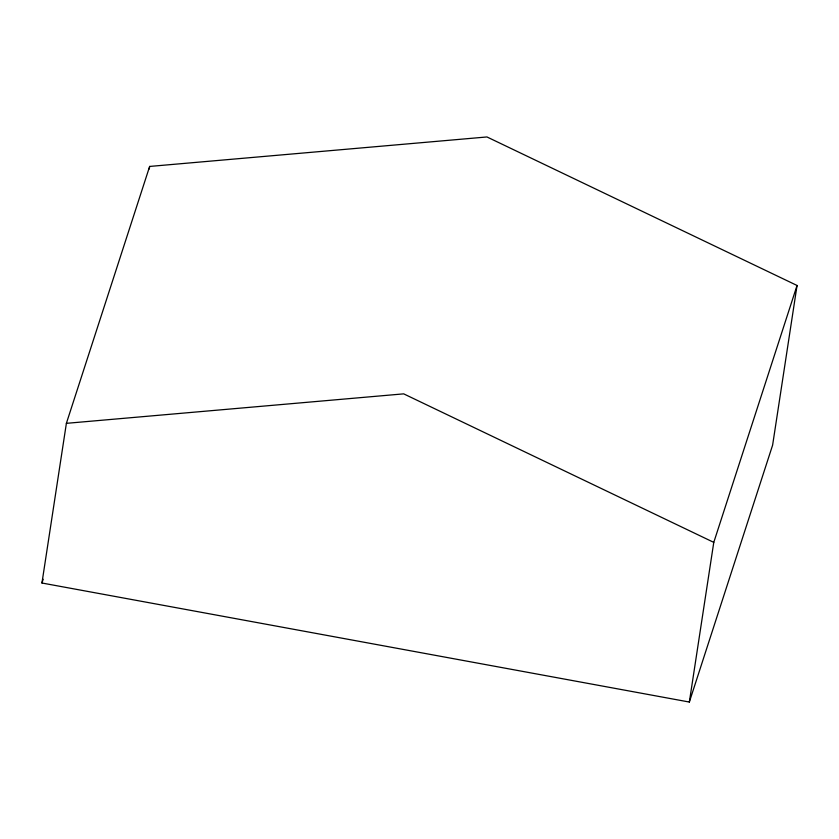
<?xml version="1.0" encoding="UTF-8"?>
<svg xmlns="http://www.w3.org/2000/svg" width="839" height="839" viewBox="0 0 839 839"><rect width="100%" height="100%" fill="white"/><g stroke="black" fill="none" stroke-linecap="round" stroke-linejoin="round"><path stroke-width="1.26" d="M41.95 583.011L66.386 423.338L149.657 166.437L486.966 136.956L797.05 285.47L772.614 445.142L689.343 702.044L41.95 583.011L43.167 579.267M149.258 169.017L149.657 166.437M689.343 702.044L713.779 542.372L797.05 285.47M66.386 423.338L403.695 393.858L713.779 542.372"/></g></svg>
